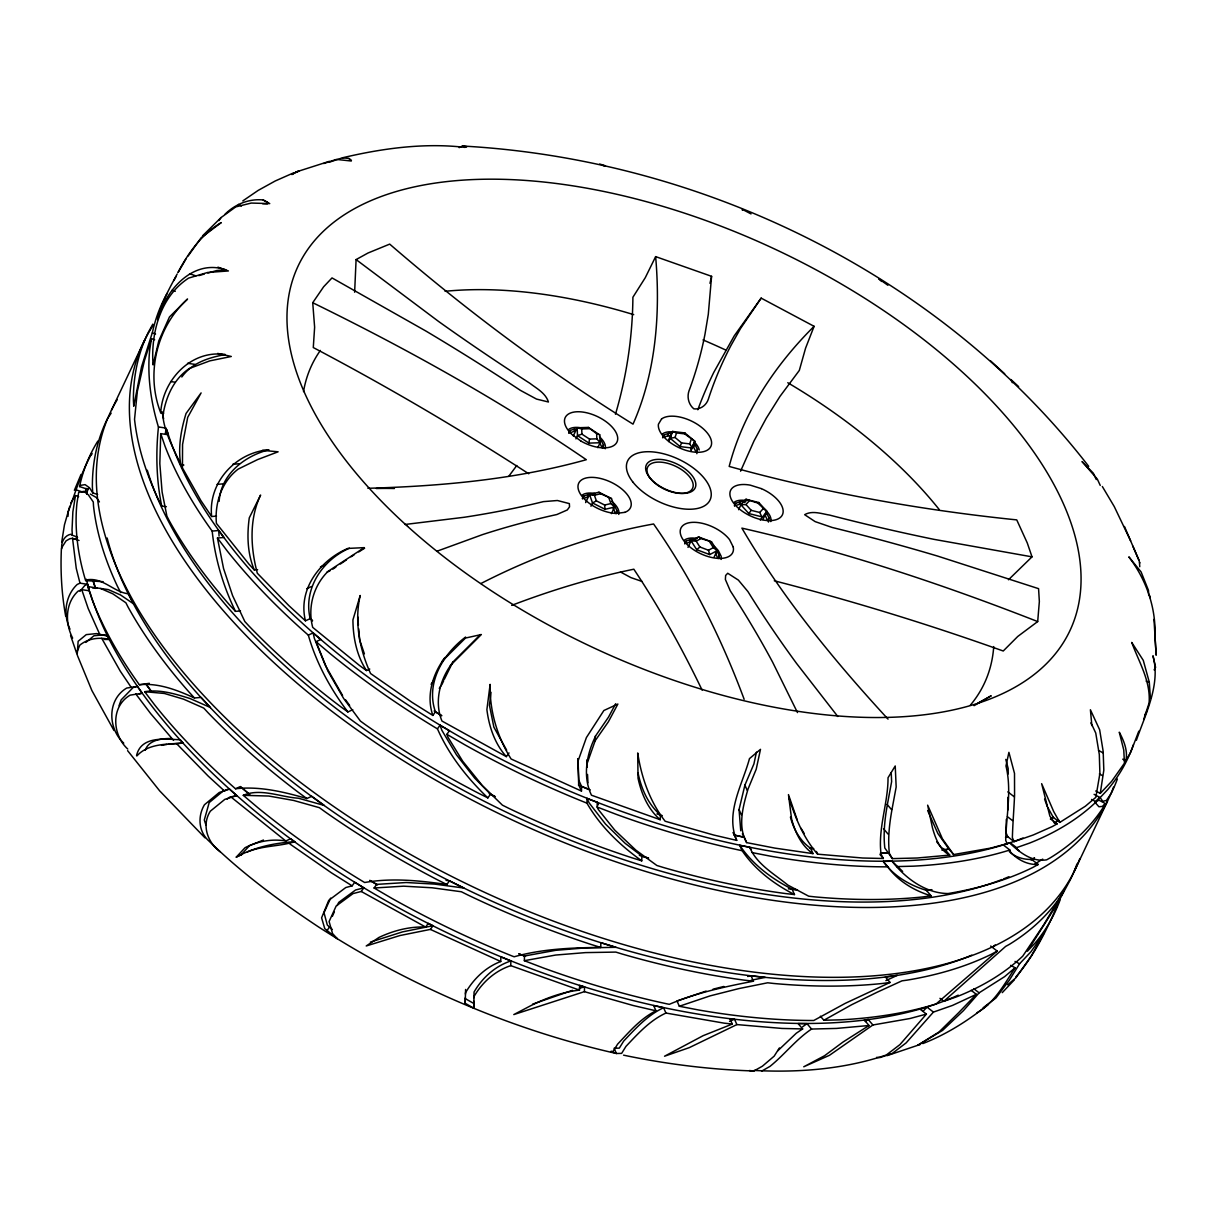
<?xml version="1.0" encoding="UTF-8"?>
<svg xmlns="http://www.w3.org/2000/svg" width="1217" height="1217" viewBox="0 0 1217 1217"><rect width="100%" height="100%" fill="white"/><g stroke="black" fill="none" stroke-linecap="round" stroke-linejoin="round"><path stroke-width="1.5" d="M1007.691 810.203L1007.813 797.363M891.224 772.582L891.62 781.649L887.665 802.946C884.926 817.991 883.131 832.717 884.805 847.99L892.289 858.624L917.177 858L949.747 855.095C939.676 850.044 935.341 838.026 932.481 827.91L927.643 805.167L942.49 838.939L953.611 854.562L990.744 848.082L1007.128 843.67L1005.714 840.43C1006.2 815.709 1011.951 790.472 1005.972 765.965L1008.908 752.334L1014.506 773.404L1014.567 795.264C1013.944 809.548 1012.772 823.407 1012.377 837.661L1014.141 841.662L1033.203 834.999L1052.203 826.602L1057.071 823.909L1050.56 818.874L1053.298 817.352L1059.809 822.403L1085.366 806.217L1095.832 797.333L1099.894 773.54L1099.316 754.555L1095.756 733.075L1091.755 724.45L1090.402 709.754L1099.651 729.774L1103.165 751.3L1103.819 770.209L1100.259 793.393L1095.726 790.989M473.9 997.666L473.93 996.693C482.115 982.408 495.06 970.801 510.76 965.644L579.505 990.136L579.627 985.359L584.54 986.865L584.403 991.657L513.787 1014.582L530.14 1006.018C545.581 998.229 562.239 992.022 579.505 990.136M740.575 471.177L753.977 440.98L766.254 418.252L779.93 396.468L799.31 370.44L805.578 348.168L814.097 326.323L761.157 298.119L740.529 328.499L731.006 345.415A1300.927 667.372 25.3 0 0 708.324 399.237C706.347 405.291 700.323 409.764 693.842 408.836C688.609 404.531 686.799 397.092 689.035 390.748A1300.927 667.372 25.3 0 0 705.023 334.006L708.294 314.321L711.58 276.32L655.644 256.62C660.496 312.921 656.1 372.083 633.023 424.14C547.239 370.896 466.096 310.107 389.699 244.115L368.006 253.014L356.094 259.586L354.634 292.232M473.915 1001.287L473.809 1008.208L465.198 1003.295L465.35 997.681M465.472 994.122L465.502 992.813C473.535 978.909 485.659 967.211 500.75 961.506L500.872 956.866L510.881 960.943L510.76 965.644M747.679 976.49L751.072 975.791L753.46 981.191C724.936 986.728 696.109 992.859 669.335 1004.314L667.859 1004.04A533.791 273.84 25.3 0 1 543.695 968.093L524.36 960.685L524.481 955.999L555.743 950.31L585.605 947.876L615.969 947.313L600.863 942.658L600.742 947.434C571.716 947.708 542.173 948.91 514.152 956.775L512.631 956.212A533.791 273.84 25.3 0 1 391.965 898.42L374.091 887.999L376.677 884.379L406.204 882.523L434.652 884.105L464.012 888.06L449.484 880.804L446.03 880.363M509.01 752.943L506.363 756.639C494.756 743.77 489.006 726.579 486.891 709.617L490.132 684.35C489.493 710.622 497.19 736.772 511.094 758.982L581.467 791.08L578.699 784.95L577.847 758.708M581.467 791.08L581.589 786.441L578.82 780.31L577.953 758.83M637.997 772.795L638.164 773.48C641.389 788.951 648.22 804.422 660.344 814.934L660.222 819.71L591.477 795.218C582.274 776.187 586.746 752.912 596.3 734.885L608.515 717.102L615.68 703.715M587.05 798.428L589.15 802.931L605.488 824.031L625.112 843.29L641.891 856.053L641.755 860.83C620.092 845.359 600.224 826.282 586.929 803.129L587.05 798.428L597.258 802.338L598.445 804.802M586.731 764.595L595.174 740.712L595.296 736.057M750.904 849.375L749.763 847.306L739.769 845.359C752.562 864.405 771.73 878.796 792.084 889.171L794.488 894.571L785.482 893.552A533.791 273.84 25.3 0 1 663.356 867.478L656.861 865.485L635.852 850.135L614.768 830.146L598.308 809.488L597.136 807.023L597.258 802.338M1133.423 744.667A533.791 273.84 25.3 0 1 1107.774 789.514L1100.153 797.591L1102.785 801.303L1106.405 800.451L1111.288 793.225A533.791 273.84 25.3 0 0 1117.373 778.971M465.594 989.467L465.198 1003.295M480.441 634.559L454.047 660.892C440.432 677.215 433.632 700.855 441.954 721.042L506.363 756.639M444.905 657.499C432.765 673.944 425.889 695.607 432.856 715.429L435.427 711.839C425.387 683.285 443.003 654.031 465.594 637.039M1091.588 799.432L1096.121 801.851L1096.045 803.494L1098.89 806.749L1102.328 806.43L1105.355 803.585L1097.673 799.493L1094.692 802.368M357.813 616.973L358.391 625.082M1139.766 566.711L1139.401 561.889L1139.918 562.908M788.783 797.241C795.157 817.55 803.463 837.981 817.611 854.167L862.686 858.015L883.375 858.502L881.078 854.258C877.731 828.381 888.136 803.479 888.03 777.739L895.225 765.965L896.168 786.988L892.213 808.286C889.475 823.331 887.68 838.057 889.353 853.33L892.289 858.624M109.5 639.473C99.353 636.917 88.08 638.423 79.805 645.147L77.264 651.399L77.203 654.533L78.147 641.283L86.27 634.62L96.66 633.585L107.811 636.172L109.5 639.473L104.282 639.457M166.653 429.753L168.372 434.758L160.735 433.632L159.823 463.571L162.089 491.881L166.896 516.16L169.133 520.526A533.791 273.84 25.3 0 0 229.587 604.955L235.49 611.375L240.494 610.934M491.029 692.321L489.432 705.252L493.889 727.173L506.652 750.189M154.65 339.756L151.456 338.676L149.721 349.568A533.791 273.84 25.3 0 0 158.119 425.98L158.453 426.954C155.715 453.256 156.354 480.091 161.709 506.044L166.379 506.728M165.406 433.556L166.09 428.08L158.453 426.954M573.298 435.945L577.162 427.775L588.298 427.41L599.768 434.88L600.103 442.745L588.967 443.11L589.5 439.078L581.924 434.15L577.497 435.625L575.945 438.896M603.084 447.871L603.465 445.087L601 440.143L599.722 442.866L602.172 447.81L603.465 445.087M616.608 513.528L616.989 510.744L614.539 505.8M696.839 453.682L697.432 449.514L694.968 444.57L693.675 447.293L696.139 452.237L697.432 449.514M718.928 558.527L719.308 555.743L716.859 550.799M768.444 522.078L769.022 517.894L766.558 512.966L765.28 515.689L767.729 520.617L769.022 517.894M369.755 669.061L366.5 670.567L359.274 665.303L312.708 627.379C307.445 607.648 313.423 585.62 328.118 571.305L364.279 547.635L347.834 548.426C319.812 560.413 297.709 589.484 305.437 620.822L310.183 618.647L312.571 620.822M349.477 548.213C322.368 559.805 303.033 588.998 310.183 618.647M61.687 542.25L64.455 524.846L69.734 506.348M78.649 496.642L75.469 495.562L72.868 511.825L72.031 530.034L72.351 535.297L77.234 536.956M88.826 488.002L87.578 489.28L79.592 486.572L79.729 485.72A533.791 273.84 25.3 0 1 97.832 441.086M86.894 493.6L87.578 489.28M152.825 324.133L148.428 332.15A533.791 273.84 25.3 0 0 133.414 400.454L133.748 406.25L141.522 366.865L152.505 332.074A533.791 273.84 25.3 0 1 167.109 293.373M774.286 580.783C851.611 600.696 928.039 624.138 1003.234 651.004L1017.777 636.445L1037.69 621.568L1039.348 601.563L1038.573 588.663L937.455 556.032A1300.927 667.372 25.3 0 0 832.169 527.478L815.147 521.621L804.65 514.685C812.211 510.242 821.612 513.802 829.629 515.095A1300.927 667.372 25.3 0 0 934.032 539.359L1032.016 556.854L1027.27 542.965L1016.743 519.887C919.687 509.953 823.224 492.474 729.181 466.43C743.009 412.974 775.153 364.994 814.097 326.323M163.732 413.202L160.705 412.761C162.53 380.084 191.191 349.401 225.236 354.527C208.868 357.585 191.997 362.742 181.82 376.981M219.121 501.358C220.916 474.402 244.313 456.071 268.911 449.773C235.611 452.359 207.879 482.662 211.652 516.525L216.504 516.099M1122.728 759.18L1125.816 760.808C1128.098 751.072 1123.915 740.712 1119.275 732.193L1123.763 750.022L1124.462 763.165L1111.653 781.344L1100.259 793.393M690.86 451.34L694.801 441.239L684.699 433.891L684.867 432.933L672.56 431.457L668.696 439.626M756.442 752.152L753.916 763.941L744.895 785.132L739.054 809.564L740.742 830.77M660.222 819.71C647.992 809.275 641.329 793.636 638.043 778.211L637.708 752.958C641.405 777.404 649.832 801.562 665.136 821.232L713.725 835.045L736.711 840.384C724.997 813.139 742.37 784.813 749.474 758.617L760.488 749.337L756.229 769.19L748.029 789.072C743.131 805.958 737.335 826.237 746.66 842.62L774.91 848.112L813.002 853.634L810.613 848.249C800.193 841.084 793.499 829.157 790.426 817.063M91.534 454.793L91.883 453.287C81.463 471.831 75.545 492.17 68.167 511.855M709.983 283.318L711.58 276.32M1148.954 703.456L1143.63 719.612M1138.808 731.158L1130.639 752.38L1125.816 760.808M615.467 414.221C626.679 376.312 632.536 336.774 632.901 297.252L645.284 277.674L655.644 256.62M151.456 338.676L144.367 360.856L137.354 391.296L134.539 419.317A533.791 273.84 25.3 0 0 158.423 499.624L161.709 506.044M668.62 441.558L670.171 438.287L675.009 437.435L676.576 432.917L684.699 433.891M676.576 432.917L672.56 431.457L670.171 438.287L680.105 446.593L692.412 448.069L689.674 443.886L691.256 439.383M119.053 705.708L121.168 699.881L133.155 687.499L137.415 686.388L142.222 693.234L139.042 693.979M680.105 446.593L681.55 442.912L675.009 437.435M577.771 761.796L586.396 737.578L603.875 710.5L617.871 704.05L608.394 721.757L595.174 740.712M74.359 490.329L81.022 474.463M1056.584 906.924C1045.935 931.826 1033.492 956.516 1015.708 977.129M1136.374 740.271C1145.532 713.847 1160.881 684.213 1152.955 655.78L1155.587 667.403L1154.112 669.867M332.347 916.371L334.386 911.746M441.817 684.76L443.703 680.683M111.477 410.159L144.564 340.319M568.978 433.206L570.256 430.483L575.063 428.734L573.77 431.457L570.575 432.628M597.79 447.643L600.103 442.745L596.847 438.835L596.634 433.648L588.298 427.41M582.502 498.864L583.795 496.14L588.587 494.391L595.25 494.71M588.587 494.391L587.294 497.114L584.099 498.285M585.62 502.606L589.484 494.437L598.962 492.231L611.482 498.559L614.524 507.093L611.421 513.635M590.975 506.242L592.527 502.971L596.391 500.856L604.651 505.04L610.904 503.579L614.524 507.093L605.047 509.299L592.527 502.971L589.484 494.437L594.383 495.228L600.635 493.767L611.482 498.559M616.989 510.744L615.711 513.468L613.246 508.523M672.347 433.313L669.015 433.161L664.223 434.91L662.93 437.633L667.737 435.884L671.069 436.036M667.737 435.884L669.015 433.161M690.921 449.408L694.801 441.239L684.867 432.933M684.821 543.862L686.114 541.139L690.906 539.39L695.911 539.633M690.906 539.39L689.613 542.113L686.418 543.284M688.001 547.391L691.104 540.85L698.497 536.91L711.519 541.824L717.132 550.662L714.044 557.188M734.536 506.013L735.813 503.29L740.621 501.556L745.61 501.784M736.133 505.435L739.327 504.279L740.621 501.556M738.597 509.695L740.91 504.796L745.915 499.289L758.86 502.545L766.801 511.323L762.937 519.476M719.308 555.743L718.03 558.466L715.566 553.522M744.363 502.56L745.915 499.289L757.811 503.062L766.801 511.323L760.26 520.085M1074.337 871.235L1107.424 801.394M145.279 750.296C148.459 739.814 162.272 738.339 171.582 738.536M330.644 898.131L324.011 912.735L327.327 925.057L332.347 929.514M337.2 905.539L338.752 902.375L355.577 889.992L363.822 887.847L354.71 882.264L352.139 885.854L345.795 887.528L328.742 900.352L321.592 917.831L324.772 928.647L337.276 938.703L332.515 933.5L329.107 921.512L336.181 905.98L353.021 893.597L361.236 891.468L363.822 887.847M444.327 679.314L452.907 661.926M177.895 272.593C188.224 252.984 201.794 233.938 221.235 222.605L201.14 237.741L188.179 255.92M177.15 274.038C169.269 288.627 161.1 303.276 157.586 319.66C165.345 290.498 192.834 258.491 225.83 269.824L216.869 270.509L207.833 273.064M173.94 280.519L176.115 276.396M70.799 502.925L75.469 495.562M1144.817 715.048L1146.597 711.808M528.741 473.778C458.824 428.567 386.96 386.337 313.286 347.56L314.625 327.19L312.723 302.714L323.631 286.786L332.013 277.917L425.95 331.07A1300.927 667.372 25.3 0 1 520.48 390.398L536.53 399.085L548.426 401.99C545.733 393.228 536.712 388.497 529.851 383.264A1300.927 667.372 25.3 0 1 438.576 321.455L356.094 259.586M1105.355 803.585L1102.739 808.179A533.791 273.84 25.3 0 1 1050.271 857.833L1046.65 859.826C1032.442 862.244 1020.424 852.965 1010.688 843.929L1010.171 842.681L1003.432 845.039L1009.821 849.998L1010.703 852.296C1017.731 859.871 1027.711 865.013 1038.207 864.481L1031.712 859.445C1023.68 859.674 1015.161 857.255 1009.319 851.596M241.955 854.486L236.281 857.103L245.043 847.717C257.426 841.312 271.984 838.589 285.782 840.993L290.665 838.741L294.742 841.708C279.575 846.591 262.476 845.511 247.37 851.961M241.072 854.897L249.515 845.632L263.465 840.034M178.367 272.045L185.866 259.13M568.856 432.826L570.256 430.483M582.38 498.483L583.795 496.14M662.596 437.618L664.223 434.91M684.715 543.482L686.114 541.139M734.414 505.633L735.813 503.29M1007.676 984.796L1015.86 977.829L1031.514 955.619L1043.745 933.591L1030.936 951.77L1019.542 963.818L1009.182 980.415L995.917 998.016L983.153 1007.737M779.428 1047.928L774.149 1056.173L762.359 1066.229L753.871 1070.975C710.089 1069.591 666.444 1064.16 623.56 1055.154M1010.627 965.355L1015.115 967.758C1004.284 984.218 994.73 1002.534 977.053 1012.696M761.157 298.119L734.247 335.862L713.755 372.432A1514.359 776.857 25.3 0 0 697.813 409.764M218.923 220.596L221.083 217.554L235.733 206.905L251.265 203.056L269.733 203.589L263.146 199.968C248.922 198.493 235.109 204.273 225.008 214.222M431.092 684.289L433.648 680.699M439.261 688.35L440.965 685.962M440.037 725.226L441.862 730.291L456.481 754.844L474.66 778.119L490.512 794.199L487.865 797.896C467.206 778.135 449.027 755.072 437.451 728.846L440.037 725.226L449.469 730.717L446.882 734.338L447.902 737.122L462.749 761.279L482.328 785.558L502.408 805.152L508.645 808.255A533.791 273.84 25.3 0 0 632.186 857.879L641.755 860.83M326.795 930.868L329.366 927.278M306.867 798.55L298.91 792.754A533.791 273.84 25.3 0 1 207.803 712.462L203.787 708.111L183.569 699.167L164.401 693.462L144.671 691.697L154.635 704.871A533.791 273.84 25.3 0 0 234.409 787.81L235.55 788.768C259.556 786.015 283.835 791.856 306.867 798.55L311.75 796.298L324.285 805.441L298.393 798.215C280.762 797.105 260.484 787.855 243.263 795.325L257.898 807.723A533.791 273.84 25.3 0 0 363.274 881.701L364.674 882.508C391.768 877.685 419.743 880.606 446.852 884.5L449.484 880.804M425.646 927.05L428.293 923.353L433.009 925.711L430.377 929.408L399.891 935.554L366.211 945.974L379.004 937.425C393.456 930.579 409.581 926.396 425.646 927.05L361.236 891.468M748.851 513.559L751.193 510.334L759.743 512.479L761.796 516.814L748.851 513.559L740.91 504.796L745.96 504.538L749.261 500.917M509.025 475.938L516.814 465.472M111.143 413.172L107.415 418.754A533.791 273.84 25.3 0 0 92.386 487.074L92.735 492.855L97.619 494.513M80.063 591.264L84.718 585.59L87.548 584.297L89.389 590.777L81.752 589.667L77.994 591.219C65.079 603.252 64.957 623.226 72.655 638.119M1008.467 579.779L1032.016 556.854M1015.115 967.758L1004.649 976.627L979.092 992.829L963.438 1010.642L942.597 1030.373L917.724 1045.297L939.037 1031.955L958.524 1012.818L976.353 994.335L971.136 990.303M759.743 512.479L763.044 508.843M202.57 235.824L221.083 217.554M1096.121 801.851L1095.528 802.475A533.791 273.84 25.3 0 1 1029.339 843.168L1016.56 847.641L1010.171 842.681M1002.245 992.646L1014.43 979.746M923.353 1010.962L927.035 1007.144L933.424 1012.088L952.485 1005.425L976.353 994.335M933.424 1012.088L906.117 1042.908L892.304 1053.405L879.906 1057.588L876.666 1057.345M943.784 1001.302L1005.622 946.43L1009.258 944.438A533.791 273.84 25.3 0 0 1061.711 894.799L1064.343 890.19L1043.623 924.981L1022.752 956.136A533.791 273.84 25.3 0 1 956.562 996.829L943.784 1001.302L939.95 998.32M79.592 486.572L80.839 485.294L85.099 484.64L89.51 487.774L92.735 492.855M323.722 163.534L336.409 159.412L351.226 161.009L348.929 158.453L342.509 157.784L329.503 162.135M927.035 1007.144L920.082 1009.197L926.411 1014.096L899.971 1044.566L886.295 1055.017C844.066 1069.241 798.428 1072.801 754.129 1070.428M442.334 661.09L465.472 638.058L481.339 634.544L450.351 665.516M73.781 539.39L77.584 537.458M990.684 946.05L997.195 951.086L936.04 1003.995A533.791 273.84 25.3 0 1 840.521 1019.831L823.863 1020.257L820.41 1016.21M992.509 947.298L995.156 944.94M777.724 1050.834L796.329 1033.187L802.657 1028.928L798.109 1023.588L806.977 1023.664L811.572 1029.05L836.459 1028.426L869.029 1025.505L864.344 1020.029L868.208 1019.496L872.893 1024.988L910.027 1018.507L926.411 1014.096M696.717 549.704L699.881 546.996L708.461 550.236L713.36 547.635L717.132 550.662L709.739 554.602L696.717 549.704L691.104 540.85L696.17 541.154L701.053 538.553L711.519 541.824M85.859 642.409L93.968 635.761L104.434 634.742L107.811 636.172M224.004 790.305L209.187 802.581L204.304 819.984L205.962 825.096M227.199 799.067L229.617 797.15L236.783 795.599L229.465 789.057L225.814 789.894M988.295 1004.481C968.367 1020.439 946.704 1034.328 922.821 1043.578M802.627 1026.783L806.977 1023.664M811.572 1029.05C795.918 1039.501 784.433 1054.759 769.95 1066.411L761.583 1071.173M823.863 1020.257L851.581 1004.77L877.122 992.235L901.964 980.841L907.076 980.141A533.791 273.84 25.3 0 0 991.84 954.037L997.195 951.086M865.302 1021.55L868.208 1019.496M872.893 1024.988L829.401 1055.337L803.737 1066.792L824.578 1055.717L843.077 1041.995L869.029 1025.505M242.791 200.927L258.202 190.384L275.225 180.983L293.814 172.768M332.865 569.115L335.892 567.061M340.41 563.988L346.449 559.881M350.968 556.808L354.086 554.846M358.756 551.909L364.628 548.213M291.928 174.594L296.127 171.947L329.29 161.344M291.974 174.29L298.865 171.125L296.127 171.947M974.072 705.677L991.201 695.789L978.012 703.076M1031.712 859.445L1034.526 857.894M1038.207 864.481L1032.868 867.432A533.791 273.84 25.3 0 1 948.104 893.537C925.863 893.445 905.372 878.37 892.046 861.21L883.238 861.423C893.369 875.768 909.677 885.337 926.411 890.342L931.507 889.657M665.942 1013.046L663.584 1007.737C647.52 1015.161 635.578 1028.517 623.636 1041.128L619.316 1048.126L614.098 1048.248L616.426 1053.496L621.644 1053.374L625.964 1046.377C637.891 1033.75 649.848 1020.424 665.942 1013.046L724.1 1023.147L732.284 1024.06L729.881 1018.659L734.505 1019.192L736.894 1024.577L781.968 1028.441L802.657 1028.928M706.103 991.094L676.987 1000.952L679.329 1006.261L709.983 995.917L738.841 988.6L767.653 982.788L773.753 983.473A533.791 273.84 25.3 0 0 882.523 983.458L890.068 982.438L885.398 976.947L897.294 975.349L885.885 980.613M459.174 147.653L462.445 146.025C702.376 159.138 940.832 275.179 1088.713 466.354M480.928 583.521C535.206 555.667 593.5 534.735 653.59 523.979C691.347 577.999 721.209 637.541 744.15 699.288M757.811 503.062L758.86 502.545M663.584 1007.737L653.651 1005.561L655.978 1010.81C640.522 1018.477 629.295 1031.849 617.627 1044.125L613.094 1051.382L610.797 1051.427L616.426 1053.496C510.455 1029.612 409.323 985.572 318.154 926.685C279.697 901.112 242.274 873.532 209.141 841.221C198.538 831.956 197.443 816.516 204.441 804.756L219.243 792.495L229.465 789.057M236.281 857.103C254.155 847.215 274.525 842.94 294.742 841.708M890.068 982.438L845.176 1003.386L813.762 1020.5A533.791 273.84 25.3 0 1 698.269 1009.927L679.329 1006.261M87.548 584.297L79.987 583.171L77.158 584.479C65.094 595.843 63.01 614.6 69.993 629.174M320.451 566.939L325.198 564.749M326.932 572.188L330.096 570.727M306.79 588.693L311.537 586.503M160.735 433.632L165.056 446.289A533.791 273.84 25.3 0 0 211.408 530.064L212.184 531.084L218.725 530.521L223.974 537.473L217.447 538.036L227.412 551.21A533.791 273.84 25.3 0 0 307.186 634.148L308.327 635.107L313.119 632.901L320.847 639.457L316.04 641.663L327.951 671.145L343.605 698.406L360.415 721.072L365.815 724.997A533.791 273.84 25.3 0 0 478.661 793.301L487.865 797.896M217.447 538.036L223.563 568.552L232.599 595.645L244.815 621.507L248.816 625.857A533.791 273.84 25.3 0 0 339.939 706.149L347.879 711.945L352.763 709.694M235.55 788.768L240.342 786.562L248.055 793.104M220.201 851.794C207.544 842.483 201.322 825.232 210.328 811.191L224.871 799.341L236.783 795.599M729.531 1021.413L734.505 1019.192M736.894 1024.577L689.278 1047.639L664.543 1056.219L703.167 1035.667L732.284 1024.06M120.696 592.649L117.41 586.229A533.791 273.84 25.3 0 1 93.511 505.922L93.283 501.997L88.324 494.817L83.79 491.364L78.679 492.337L76.945 503.23A533.791 273.84 25.3 0 0 85.327 579.627L85.677 580.615L88.035 579.657C103.734 577.892 114.063 592.283 128.47 593.79L133.657 603.921L120.559 594.976L108.359 589.606L89.252 586.807L87.959 587.294L92.279 599.951A533.791 273.84 25.3 0 0 138.632 683.726L139.407 684.745L149.356 683.315M85.677 580.615L103.171 581.696M436.918 551.24L482.495 534.613A1300.927 667.372 25.3 0 1 556.899 514.517L567.305 509.953L569.541 506.835L569.358 503.61L557.416 500.506L543.39 501.632A1300.927 667.372 25.3 0 1 464.316 517.255L404.957 524.481M92.538 587.978L96.873 587.933M511.688 605.366C551.362 590.215 592.223 577.786 633.829 569.206C659.492 607.77 682.083 648.418 702.133 690.176M572.538 990.319L532.574 1004.162M510.881 960.943C495.167 966.1 482.251 977.783 474.052 992.053L473.809 1008.208M524.36 960.685L555.606 955.056L585.483 952.607L615.832 952.09L622.328 954.082A533.791 273.84 25.3 0 0 744.454 980.172L753.46 981.191M1005.516 837.494L1007.752 836.718L1014.141 841.662M1009.821 849.998L1008.817 850.333A533.791 273.84 25.3 0 1 913.313 866.169L896.64 866.595M920.508 1044.384L887.041 1055.656M370.394 942.095L402.508 931.887L433.009 925.711M198.812 275.62L204.228 274.084M579.338 988.295L584.54 986.865M342.509 157.784C382.29 148.398 424.125 142.617 464.909 147.379L466.872 146.679L462.445 146.025M374.091 887.999L403.588 886.174L432.05 887.771L461.38 891.757L467.632 894.875A533.791 273.84 25.3 0 0 591.158 944.483L600.742 947.434M137.415 686.388L126.674 688.061C106.944 699.836 107.796 728.527 123.754 743.146M713.025 989.193L723.841 986.455M139.407 684.745C158.484 682.737 177.317 690.13 194.477 697.98L201.124 697.402L210.45 707.533L190.171 698.588C175.583 693.994 160.096 689.157 144.671 691.697M142.222 693.234L130.113 695.15C110.519 706.621 112.207 734.87 127.739 749.048M243.263 795.325L268.79 796.04L293.556 800.436L319.402 807.677L324.787 811.602A533.791 273.84 25.3 0 0 437.633 879.906L446.852 884.5M751.087 980.278L765.265 977.388L751.072 975.791M79.029 540.47L72.533 538.264L69.734 538.781L66.098 540.835L61.413 548.167C60.348 570.819 61.595 593.668 65.657 615.985M161.496 745.336L166.896 744.454M168.935 744.135L183.265 743.07L180.238 739.784C165.116 739.069 140.989 735.722 136.563 755.59L136.852 755.97C148.444 743.161 167.535 744.348 183.265 743.07M936.634 841.738L941.441 847.717L945.061 849.603L948.925 849.07L953.611 854.562M926.411 890.342L931.096 895.834L923.551 896.853A533.791 273.84 25.3 0 1 814.782 896.868L808.681 896.184L787.871 885.094C774.392 874.004 756.655 864.283 749.763 847.306M232.66 464.316L239.125 463.753M217.037 484.381L223.502 483.818M262.446 450.336L278.115 451.811L257.563 459.6L238.182 469.093C221.631 481.719 214.542 503.169 216.413 523.386L248.937 564.11L254.292 569.936L257.624 569.647M588.967 443.11L577.497 435.625L577.162 427.775L581.711 428.962L589.058 428.719M589.5 439.078L596.847 438.835M887.695 853.239L880.317 853.208M931.096 895.834C914.347 890.753 897.994 881.169 887.832 866.808L886.539 866.839A533.791 273.84 25.3 0 1 771.046 856.281L752.106 852.6M367.884 488.291C441.284 486.176 515.415 479.513 586.305 459.707C499.442 400.317 407.178 348.944 312.723 302.714M90.332 494.072L96.386 497.54L99.429 501.906M262.644 203.741L267.436 203.863M739.327 504.279L742.659 504.431M603.236 165.618L605.412 165.801L599.662 164.021M749.353 1070.534L753.871 1070.975M810.613 848.249L813.686 848.584M792.084 889.171L797.409 889.779M681.55 442.912L689.674 443.886M187.555 363.29L195.116 364.4M170.608 381.545L175.157 382.214M217.676 353.417L231.291 356.475L209.811 360.871L189.32 368.508C173.407 379.248 165.634 397.548 162.865 415.925C164.554 432.887 173.833 448.997 180.755 464.605L183.858 465.061M746.66 842.62L744.302 837.326L734.383 835.136L732.999 832.519M794.488 894.571C774.134 884.12 754.951 869.714 742.111 850.653L740.636 850.379A533.791 273.84 25.3 0 1 616.487 814.432L597.136 807.023M655.978 1010.81L633.007 1005.47L584.403 991.657M1057.071 823.909L1054.835 823.27L1049.875 816.105L1041.646 783.672L1053.709 811.572L1059.809 822.403M641.891 856.053L648.6 858.107M189.563 273.734L195.891 275.879M172.084 290.285L175.248 291.35M152.368 332.91L155.563 334.006M1146.125 681.124L1149.289 682.189L1150.415 698.269M76.854 490.086L83.182 492.231M641.937 581.407L630.893 577.603L620.472 571.975M217.919 267.147L228.416 270.95L207.635 272.471L188.62 278.1C160.416 296.4 150.649 333.002 153.068 364.887L158.788 340.866L169.467 316.952L187.555 299.032C156.643 326.901 145.447 373.817 160.705 412.761M586.929 803.129L585.423 802.551A533.791 273.84 25.3 0 1 464.742 744.758L446.882 734.338M519.37 954.037L524.481 955.999M1037.69 621.568C941.38 583.856 842.803 551.088 741.898 528.132C782.394 597.486 833.721 660.162 888.045 719.125M596.634 433.648L599.768 434.88M581.589 786.441L588.222 789.224M500.75 961.506L430.377 929.408M100.661 588.48L112.846 593.85L125.883 602.78L128.104 607.131A533.791 273.84 25.3 0 0 188.574 691.56L194.477 697.98M490.512 794.199L495.349 796.618M751.026 213.918L742.264 209.309L742.416 210.298M263.146 199.968L267.634 202.357M238.471 204.41L241.468 206.008M1098.495 750.433L1102.982 752.821M1099.362 773.966L1102.359 775.548M1094.098 794.366L1100.153 797.591M1015.008 961.415L1019.542 963.818M465.32 998.64L473.93 1003.553M437.451 728.846L436.051 728.04A533.791 273.84 25.3 0 1 330.674 654.061L316.04 641.663M370.394 880.712L376.677 884.379M435.427 711.839L441.421 715.611M432.856 715.429L412.076 702.376L370.577 673.533C359.578 649.33 354.193 621.72 360.202 595.478L352.93 619.909C353.052 637.525 356.672 655.689 366.5 670.567M352.139 885.854L331.359 872.787L289.844 843.959M698.497 536.91L701.053 538.553M813.002 853.634C801.303 845.876 795.097 832.078 791.582 818.965L788.464 794.595L797.181 819.832M72.351 535.297L70.86 534.263C64.547 535.282 60.713 542.691 61.824 548.639M887.908 285.28L878.796 278.799L881.64 281.462M285.782 840.993L231.991 797.804M348.929 158.453L351.454 160.416M1007.859 791.856L1014.187 796.755M1007.402 816.653L1012.468 820.577M973.889 988.797L979.092 992.829M1017.138 849.131L1019.253 850.866M902.649 871.448L892.046 861.21M598.962 492.231L600.635 493.767M305.437 620.822L288.901 605.655L257.319 573.237C250.519 547.741 249.029 519.385 260.605 495.06L249.272 517.864C246.884 535.252 247.416 553.568 254.292 569.936M224.719 791.248L208.183 776.081L176.602 743.648M990.729 361.008L1004.694 373.832M1011.084 379.674L1018.614 386.58M204.988 837.844L159.655 790.852L127.602 750.646M173.575 740.362L150.558 713.466L135.696 693.812M948.925 849.07L937.866 833.508L927.643 810.522M745.96 504.538L751.193 510.334M945.061 849.603L949.747 855.095M887.056 804.361L891.605 809.701M883.527 828.762L888.075 834.101M879.967 854.501L883.375 858.502M883.238 861.423L887.832 866.808M837.783 716.494L796.496 663.341A1300.927 667.372 25.3 0 1 747.953 591.599L738.354 580.083L727.72 573.253L725.636 575.474L725.378 579.475L730.246 590.762A1300.927 667.372 25.3 0 1 772.643 662.215L797.485 712.584M1053.298 817.352L1048.004 807.845M145.949 684.182L151.197 691.134A525.029 269.337 25.3 0 1 145.766 683.726M345.461 699.729L349.644 705.419M347.879 711.945C330.431 688.898 316.237 662.961 308.327 635.107M342.57 695.485L325.243 665.182L314.351 638.347L313.119 632.901M211.652 516.525L200.988 500.75L182.444 467.906L182.565 444.479L187.707 417.34L201.109 392.908L186.049 413.476C180.998 429.92 177.91 447.445 180.755 464.605M130.934 686.951L120.27 671.16L101.726 638.317M709.648 541.793L713.36 547.635M696.17 541.154L699.881 546.996M800.999 828.26L804.209 833.478M1102.328 486.496L1114.255 506.561L1130.608 540.789M113.987 730.504L91.883 690.526L77.371 655.339M742.37 833.782L744.302 837.326M100.037 635.031L88.202 608.546L81.752 589.667M235.49 611.375C223.213 586.229 215.09 558.907 212.184 531.084M1096.304 479.574L1093.353 473.23L1082.035 461.532L1097.323 479.102L1100.244 485.416M1010.855 379.476L1012.346 382.716M1090.843 722.898L1092.166 725.788M816.409 851.459L817.611 854.167M744.895 785.132L747.223 790.396M739.054 809.564L741.381 814.812M739.769 845.359L742.111 850.653M734.383 835.136L736.711 840.384M1132.86 546.144L1139.264 560.991L1124.447 526.474M1016.56 847.641L1017.062 848.873M1007.752 836.718L1006.048 832.763L1006.322 819.33M1155.024 636.461C1156.028 607.329 1146.247 579.764 1128.844 556.869L1141.105 571.96L1148.452 590.336L1148.742 595.417M364.4 653.894L359.639 639.883L358.711 628.793M1044.582 799.082L1047.259 806.567M608.896 497.951L610.904 503.579M594.383 495.228L596.391 500.856M93.298 581.741L95.58 588.419M70.571 635.472L76.58 653.042M708.461 550.236L709.739 554.602M1005.774 759.408L1008.178 768.505L1008.208 773.966M79.987 583.171L76.245 568.324L72.533 538.264M1149.822 595.798L1150.004 597.745M604.651 505.04L605.047 509.299M1149.091 702.954C1150.81 680.896 1138.899 662.185 1131.734 642.409L1143.28 660.359L1149.289 682.189M218.725 530.521L219.075 536.088M1155.085 637.784L1156.15 655.202L1153.99 619.347M587.522 774.423L587.963 782.805M586.853 759.94L587.187 767.182M67.909 512.616L68.076 516.251M581.711 428.962L581.924 434.15M993.726 646.562A372.022 190.856 25.3 0 1 970.299 705.236M303.52 391.6A372.022 190.856 25.3 0 1 320.375 350.42M445.072 291.304A372.022 190.856 25.3 0 1 633.707 314.64M703.015 339.923A372.022 190.856 25.3 0 1 725.986 350.161M787.764 382.731A372.022 190.856 25.3 0 1 939.265 509.604M376.327 488.519A372.022 190.856 25.3 0 1 394.445 488.504M568.658 429.434A21.054 10.801 25.3 0 1 579.353 427.563M599.494 436.812A21.054 10.801 25.3 0 1 605.229 448.769M734.216 502.256A21.054 10.801 25.3 0 1 746.858 500.674M762.527 507.565A21.054 10.801 25.3 0 1 770.787 521.591M684.502 540.089A21.054 10.801 25.3 0 1 697.143 538.507M714.105 546.403A21.054 10.801 25.3 0 1 718.41 550.753L721.133 556.199A21.054 10.801 25.3 0 1 721.072 559.424M582.182 495.091A21.054 10.801 25.3 0 1 594.824 493.509M611.786 501.404A21.054 10.801 25.3 0 1 618.753 514.426M662.611 433.861A21.054 10.801 25.3 0 1 675.268 432.278M694.603 442.319A21.054 10.801 25.3 0 1 699.243 449.971M1053.557 817.428A525.029 269.337 25.3 0 1 1050.408 819.117M949.351 849.177A525.029 269.337 25.3 0 1 941.852 850.105M886.448 853.132A525.029 269.337 25.3 0 1 881.062 853.117M813.154 848.645A525.029 269.337 25.3 0 1 809.533 848.219M742.948 836.946A525.029 269.337 25.3 0 1 734.079 834.999M662.307 815.649A525.029 269.337 25.3 0 1 656.906 813.93M590.275 789.894A525.029 269.337 25.3 0 1 578.44 785.056M441.817 715.672A525.029 269.337 25.3 0 1 434.134 710.956M312.419 620.548A525.029 269.337 25.3 0 1 309.65 618.069M1058.836 820.304A525.029 269.337 25.3 0 1 1054.333 822.996M1023.025 838.026A525.029 269.337 25.3 0 1 527.357 772.141A525.029 269.337 25.3 0 1 166.623 429.327M163.641 418.724A525.029 269.337 25.3 0 1 161.937 411.62M1098.936 797.728A525.029 269.337 25.3 0 1 1096.989 800.969M1034.222 858.274A525.029 269.337 25.3 0 1 1031.073 859.963M931.872 889.764A525.029 269.337 25.3 0 1 926.274 890.494M797.409 889.901A525.029 269.337 25.3 0 1 788.373 888.836M648.387 858.168A525.029 269.337 25.3 0 1 639.366 855.353M494.193 796.161A525.029 269.337 25.3 0 1 489.28 793.682M1099.514 797.607A525.029 269.337 25.3 0 1 1097.795 800.953M1042.726 859.111A525.029 269.337 25.3 0 1 1034.982 863.842M1008.923 876.727A525.029 269.337 25.3 0 1 1003.675 878.857M1002.063 879.495A525.029 269.337 25.3 0 1 506.774 812.393A525.029 269.337 25.3 0 1 147.272 470.173M1113.509 787.14A533.791 273.84 25.3 0 1 503.26 815.709A533.791 273.84 25.3 0 1 153.129 325.35M971.774 955.162A525.029 269.337 25.3 0 1 466.917 889.536A525.029 269.337 25.3 0 1 107.142 538.005M1079.829 858.609A533.791 273.84 25.3 0 1 473.215 886.995A533.791 273.84 25.3 0 1 117.273 399.587M1060.068 899.956A533.791 273.84 25.3 0 1 1034.998 943.175L1027.376 951.253L1057.847 902.938L1070.275 879.83A533.791 273.84 25.3 0 0 1076.939 863.948M958.251 995.156A525.029 269.337 25.3 0 1 459.996 938.87A525.029 269.337 25.3 0 1 89.769 591.584M89.267 589.941A525.029 269.337 25.3 0 1 86.346 579.201M85.099 492.003A525.029 269.337 25.3 0 1 86.118 488.336M525.485 956.395A525.029 269.337 25.3 0 1 518.701 953.748M377.605 884.926A525.029 269.337 25.3 0 1 369.816 880.302M249.911 794.716A525.029 269.337 25.3 0 1 241.362 787.338M95.413 587.963A525.029 269.337 25.3 0 1 93.344 581.346M86.803 494.072A525.029 269.337 25.3 0 1 87.837 488.975M661.561 418.967L658.412 424.231A28.645 14.695 25.3 0 0 692.96 451.933A28.645 14.695 25.3 0 0 705.525 430.955A28.645 14.695 25.3 0 0 661.561 418.967M624.853 512.342L616.061 513.452A28.645 14.695 25.3 0 1 578.014 487.606A28.645 14.695 25.3 0 1 613.064 483.225A28.645 14.695 25.3 0 1 624.853 512.342M761.37 488.625L750.296 485.157A28.645 14.695 25.3 0 0 734.809 504.568A28.645 14.695 25.3 0 0 778.956 518.457A28.645 14.695 25.3 0 0 761.37 488.625M580.874 441.041L571.762 434.302A28.645 14.695 25.3 0 1 581.346 411.894A28.645 14.695 25.3 0 1 617.719 438.728A28.645 14.695 25.3 0 1 580.874 441.041M733.242 547.026L729.546 539.618A28.645 14.695 25.3 0 0 685.43 523.918A28.645 14.695 25.3 0 0 700.155 553.461A28.645 14.695 25.3 0 0 733.242 547.026M407.558 526.352A426.802 218.954 25.3 0 0 1068.891 632.794A426.802 218.954 25.3 0 0 575.428 186.247A426.802 218.954 25.3 0 0 407.558 526.352M649.315 477.11A27.002 13.859 25.3 0 0 692.792 490.77A27.002 13.859 25.3 0 0 670.095 461.289A27.002 13.859 25.3 0 0 649.315 477.11M650.38 478.418A24.842 12.748 25.3 0 0 690.389 490.983A24.842 12.748 25.3 0 0 669.502 463.86A24.842 12.748 25.3 0 0 650.38 478.418M632.612 481.689A45.622 23.412 25.3 0 0 706.073 504.781A45.622 23.412 25.3 0 0 667.707 454.96A45.622 23.412 25.3 0 0 632.612 481.689"/></g></svg>
